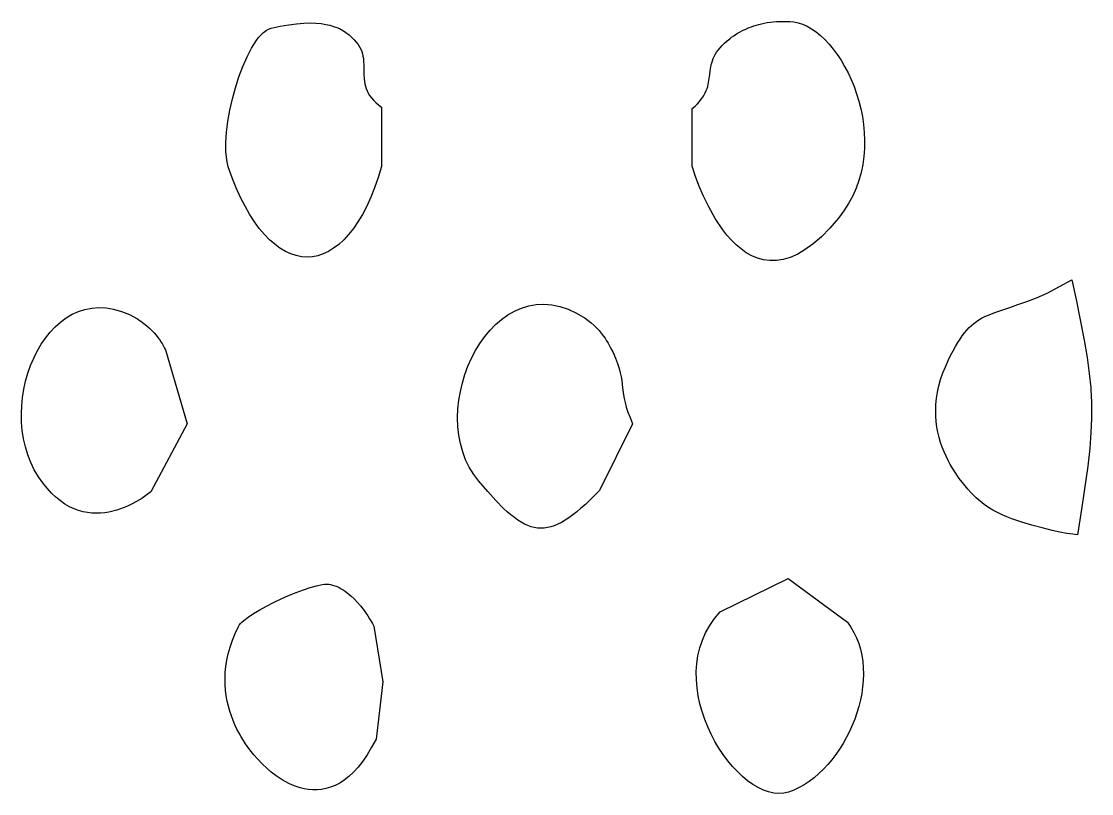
# Model space of a CAD drawing. Header units: millimetres. Extents: x 73 to 173, y -160 to -92.
# Drawn here: x 160.51 to 161.322, y -136.964 to -136.378 of the extents above; entities that cross this region are included whole.
import ezdxf

# ---------------------------------------------------------------- set-up
doc = ezdxf.new("R2010")
doc.units = ezdxf.units.MM
doc.layers.add('F.Silkscreen', color=41, linetype='CONTINUOUS', true_color=0xf2eda1)

msp = doc.modelspace()

# ---------------------------------------------------------------- linework, layer by layer
at = {"layer": 'F.Silkscreen', "linetype": 'CONTINUOUS'}
for p, q in [((160.706582, -136.38193), (160.713022, -136.380772)), ((160.713022, -136.380772), (160.718918, -136.380009)), ((160.718918, -136.380009), (160.724311, -136.379587)), ((160.724311, -136.379587), (160.729197, -136.379462)), ((160.729197, -136.379462), (160.733614, -136.37959)), ((160.733614, -136.37959), (160.737575, -136.37996)), ((160.737575, -136.37996), (160.741113, -136.380505)), ((160.741113, -136.380505), (160.744239, -136.381193)), ((160.744239, -136.381193), (160.746963, -136.381994)), ((161.065654, -136.381674), (161.067514, -136.381092)), ((161.067514, -136.381092), (161.069445, -136.380542)), ((161.069445, -136.380542), (161.071463, -136.380053)), ((161.071463, -136.380053), (161.073552, -136.37959)), ((161.073552, -136.37959), (161.075725, -136.379204)), ((161.075725, -136.379204), (161.07797, -136.378867)), ((161.07797, -136.378867), (161.080296, -136.3786)), ((161.080296, -136.3786), (161.08269, -136.378409)), ((161.08269, -136.378409), (161.085169, -136.378286)), ((161.085169, -136.378286), (161.08772, -136.378248)), ((161.08772, -136.378248), (161.09035, -136.378298)), ((161.09035, -136.378298), (161.093054, -136.378441)), ((161.093054, -136.378441), (161.095844, -136.378685)), ((161.095844, -136.378685), (161.09921, -136.379275)), ((161.09921, -136.379275), (161.102612, -136.380342)), ((161.102612, -136.380342), (161.106032, -136.381854)), ((160.690145, -136.390527), (160.692001, -136.388434)), ((160.692001, -136.388434), (160.693882, -136.386663)), ((160.693882, -136.386663), (160.695779, -136.385229)), ((160.695779, -136.385229), (160.697682, -136.38417)), ((160.697682, -136.38417), (160.699596, -136.3835)), ((160.699596, -136.3835), (160.706582, -136.38193)), ((160.746963, -136.381994), (160.749335, -136.382856)), ((160.749335, -136.382856), (160.751351, -136.383737)), ((160.751351, -136.383737), (160.754403, -136.385415)), ((160.754403, -136.385415), (160.756313, -136.38672)), ((160.756313, -136.38672), (160.758716, -136.388533)), ((160.758716, -136.388533), (160.760815, -136.390351)), ((161.048697, -136.390315), (161.050429, -136.389091)), ((161.050429, -136.389091), (161.052484, -136.387764)), ((161.052484, -136.387764), (161.054855, -136.386382)), ((161.054855, -136.386382), (161.057538, -136.384979)), ((161.057538, -136.384979), (161.059005, -136.384279)), ((161.059005, -136.384279), (161.060552, -136.383596)), ((161.060552, -136.383596), (161.062176, -136.382933)), ((161.062176, -136.382933), (161.063873, -136.382289)), ((161.063873, -136.382289), (161.065654, -136.381674)), ((161.106032, -136.381854), (161.109439, -136.383802)), ((161.109439, -136.383802), (161.11284, -136.386164)), ((161.11284, -136.386164), (161.116183, -136.388915)), ((161.116183, -136.388915), (161.119481, -136.392026)), ((160.684752, -136.398517), (160.688316, -136.392919)), ((160.688316, -136.392919), (160.690145, -136.390527)), ((160.760815, -136.390351), (160.762648, -136.392148)), ((160.762648, -136.392148), (160.764213, -136.393942)), ((160.764213, -136.393942), (160.765537, -136.395729)), ((160.765537, -136.395729), (160.766644, -136.39751)), ((160.766644, -136.39751), (160.767545, -136.399287)), ((161.040002, -136.398252), (161.041597, -136.396504)), ((161.041597, -136.396504), (161.043408, -136.394719)), ((161.043408, -136.394719), (161.045451, -136.392898)), ((161.045451, -136.392898), (161.047291, -136.391375)), ((161.047291, -136.391375), (161.048697, -136.390315)), ((161.119481, -136.392026), (161.122701, -136.395494)), ((161.122701, -136.395494), (161.12583, -136.399276)), ((160.678159, -136.412359), (160.681351, -136.405058)), ((160.681351, -136.405058), (160.684752, -136.398517)), ((160.767545, -136.399287), (160.768274, -136.401055)), ((160.768274, -136.401055), (160.768842, -136.402819)), ((160.768842, -136.402819), (160.769258, -136.404577)), ((160.769258, -136.404577), (160.769562, -136.406336)), ((161.03479, -136.406492), (161.03552, -136.404899)), ((161.03552, -136.404899), (161.036387, -136.403276)), ((161.036387, -136.403276), (161.037418, -136.401633)), ((161.037418, -136.401633), (161.038624, -136.399965)), ((161.038624, -136.399965), (161.040002, -136.398252)), ((161.12583, -136.399276), (161.128846, -136.40337)), ((161.128846, -136.40337), (161.131727, -136.407742)), ((160.675236, -136.420246), (160.678159, -136.412359)), ((160.769562, -136.406336), (160.769767, -136.408087)), ((160.769767, -136.408087), (160.769965, -136.411584)), ((160.769965, -136.411584), (160.76998, -136.41507)), ((161.032499, -136.41566), (161.032967, -136.412656)), ((161.032967, -136.412656), (161.03329, -136.411135)), ((161.03329, -136.411135), (161.033692, -136.409608)), ((161.033692, -136.409608), (161.034178, -136.408056)), ((161.034178, -136.408056), (161.03479, -136.406492)), ((161.131727, -136.407742), (161.134461, -136.412388)), ((161.134461, -136.412388), (161.137029, -136.417266)), ((160.672592, -136.428539), (160.675236, -136.420246)), ((160.76998, -136.41507), (160.769997, -136.418559)), ((160.769997, -136.418559), (160.770178, -136.422044)), ((160.770178, -136.422044), (160.77037, -136.423796)), ((161.031353, -136.424613), (161.031811, -136.421617)), ((161.031811, -136.421617), (161.032157, -136.41864)), ((161.032157, -136.41864), (161.032499, -136.41566)), ((161.137029, -136.417266), (161.139419, -136.422356)), ((160.670292, -136.437065), (160.672592, -136.428539)), ((160.77037, -136.423796), (160.770666, -136.425534)), ((160.770666, -136.425534), (160.77108, -136.427299)), ((160.77108, -136.427299), (160.771633, -136.429051)), ((160.771633, -136.429051), (160.77235, -136.430807)), ((161.029549, -136.430771), (161.030146, -136.429208)), ((161.030146, -136.429208), (161.030633, -136.427662)), ((161.030633, -136.427662), (161.031035, -136.426132)), ((161.031035, -136.426132), (161.031353, -136.424613)), ((161.139419, -136.422356), (161.141585, -136.427654)), ((161.141585, -136.427654), (161.143551, -136.43312)), ((160.668372, -136.445657), (160.670292, -136.437065)), ((160.77235, -136.430807), (160.773235, -136.432569)), ((160.773235, -136.432569), (160.774318, -136.434343)), ((160.774318, -136.434343), (160.775626, -136.436119)), ((160.775626, -136.436119), (160.777168, -136.437898)), ((160.777168, -136.437898), (160.778975, -136.439687)), ((161.024379, -136.438977), (161.02576, -136.437279)), ((161.02576, -136.437279), (161.026947, -136.435611)), ((161.026947, -136.435611), (161.027963, -136.433965)), ((161.027963, -136.433965), (161.028828, -136.432359)), ((161.028828, -136.432359), (161.029549, -136.430771)), ((161.143551, -136.43312), (161.145267, -136.438748)), ((160.666871, -136.454121), (160.668372, -136.445657)), ((160.778975, -136.439687), (160.781046, -136.44148)), ((160.781046, -136.44148), (160.783435, -136.443285)), ((160.783435, -136.443285), (160.783381, -136.488224)), ((161.018866, -136.488077), (161.018966, -136.444312)), ((161.018966, -136.444312), (161.021006, -136.442486)), ((161.021006, -136.442486), (161.022803, -136.440709)), ((161.022803, -136.440709), (161.024379, -136.438977)), ((161.145267, -136.438748), (161.146718, -136.444504)), ((161.146718, -136.444504), (161.147906, -136.450386)), ((160.665833, -136.462297), (160.666871, -136.454121)), ((161.147906, -136.450386), (161.148799, -136.456347)), ((160.665313, -136.469997), (160.665833, -136.462297)), ((161.148799, -136.456347), (161.149372, -136.46239)), ((161.149372, -136.46239), (161.14962, -136.468468)), ((160.665328, -136.477042), (160.665313, -136.469997)), ((161.14962, -136.468468), (161.149511, -136.474583)), ((160.665935, -136.483285), (160.665328, -136.477042)), ((161.149511, -136.474583), (161.149043, -136.480707)), ((160.66647, -136.486035), (160.665935, -136.483285)), ((160.667174, -136.488511), (160.66647, -136.486035)), ((161.148184, -136.486815), (161.14693, -136.492883)), ((161.149043, -136.480707), (161.148184, -136.486815)), ((160.670122, -136.496778), (160.667174, -136.488511)), ((160.783381, -136.488224), (160.780814, -136.496577)), ((161.021495, -136.495966), (161.018866, -136.488077)), ((161.14693, -136.492883), (161.145246, -136.498898)), ((160.673219, -136.504511), (160.670122, -136.496778)), ((160.780814, -136.496577), (160.778067, -136.504395)), ((161.024007, -136.502597), (161.021495, -136.495966)), ((161.027311, -136.510395), (161.024007, -136.502597)), ((161.145246, -136.498898), (161.143125, -136.504827)), ((160.67646, -136.511714), (160.673219, -136.504511)), ((160.778067, -136.504395), (160.775149, -136.511664)), ((161.03142, -136.518916), (161.027311, -136.510395)), ((161.140545, -136.510671), (161.137484, -136.516384)), ((161.143125, -136.504827), (161.140545, -136.510671)), ((160.679843, -136.518391), (160.67646, -136.511714)), ((160.68335, -136.524529), (160.679843, -136.518391)), ((160.772063, -136.518398), (160.768842, -136.524591)), ((160.775149, -136.511664), (160.772063, -136.518398)), ((161.036328, -136.527684), (161.03142, -136.518916)), ((161.137484, -136.516384), (161.133934, -136.521953)), ((160.686971, -136.530146), (160.68335, -136.524529)), ((160.768842, -136.524591), (160.765476, -136.530223)), ((161.129876, -136.527363), (161.123261, -136.535023)), ((161.133934, -136.521953), (161.129876, -136.527363)), ((160.690682, -136.53523), (160.686971, -136.530146)), ((160.694503, -136.539781), (160.690682, -136.53523)), ((160.761986, -136.535331), (160.758387, -136.539892)), ((160.765476, -136.530223), (160.761986, -136.535331)), ((161.042047, -136.536247), (161.036328, -136.527684)), ((161.123261, -136.535023), (161.116849, -136.54154)), ((160.698378, -136.543802), (160.694503, -136.539781)), ((160.702338, -136.547281), (160.698378, -136.543802)), ((160.758387, -136.539892), (160.754685, -136.543924)), ((161.045199, -136.540295), (161.042047, -136.536247)), ((161.04855, -136.544127), (161.045199, -136.540295)), ((161.116849, -136.54154), (161.11065, -136.546956)), ((160.706347, -136.550239), (160.702338, -136.547281)), ((160.710401, -136.552661), (160.706347, -136.550239)), ((160.747003, -136.550342), (160.743066, -136.552751)), ((160.750878, -136.547399), (160.747003, -136.550342)), ((160.754685, -136.543924), (160.750878, -136.547399)), ((161.052116, -136.547666), (161.04855, -136.544127)), ((161.055884, -136.55087), (161.052116, -136.547666)), ((161.059839, -136.553668), (161.055884, -136.55087)), ((161.104653, -136.551337), (161.098861, -136.554731)), ((161.11065, -136.546956), (161.104653, -136.551337)), ((160.714482, -136.554554), (160.710401, -136.552661)), ((160.718591, -136.555894), (160.714482, -136.554554)), ((160.722708, -136.556713), (160.718591, -136.555894)), ((160.726827, -136.556988), (160.722708, -136.556713)), ((160.730927, -136.556742), (160.726827, -136.556988)), ((160.735016, -136.555949), (160.730927, -136.556742)), ((160.739065, -136.55462), (160.735016, -136.555949)), ((160.743066, -136.552751), (160.739065, -136.55462)), ((161.064011, -136.556015), (161.059839, -136.553668)), ((161.06838, -136.557837), (161.064011, -136.556015)), ((161.072951, -136.559093), (161.06838, -136.557837)), ((161.077725, -136.559715), (161.072951, -136.559093)), ((161.082703, -136.559647), (161.077725, -136.559715)), ((161.087886, -136.558836), (161.082703, -136.559647)), ((161.093274, -136.557212), (161.087886, -136.558836)), ((161.098861, -136.554731), (161.093274, -136.557212)), ((161.288047, -136.584326), (161.306756, -136.574354)), ((161.306756, -136.574354), (161.309968, -136.589129)), ((161.279933, -136.587818), (161.288047, -136.584326)), ((161.265856, -136.593088), (161.272564, -136.590686)), ((161.272564, -136.590686), (161.279933, -136.587818)), ((161.309968, -136.589129), (161.316123, -136.62006)), ((160.544177, -136.603109), (160.548708, -136.600421)), ((160.548708, -136.600421), (160.553472, -136.598257)), ((160.553472, -136.598257), (160.558442, -136.596643)), ((160.558442, -136.596643), (160.563619, -136.595635)), ((160.563619, -136.595635), (160.568979, -136.595251)), ((160.568979, -136.595251), (160.574523, -136.595522)), ((160.574523, -136.595522), (160.580236, -136.596492)), ((160.580236, -136.596492), (160.586115, -136.598197)), ((160.586115, -136.598197), (160.592127, -136.600672)), ((160.592127, -136.600672), (160.598284, -136.603946)), ((160.879195, -136.600825), (160.884231, -136.597952)), ((160.884231, -136.597952), (160.889486, -136.595653)), ((160.889486, -136.595653), (160.894948, -136.593995)), ((160.894948, -136.593995), (160.900601, -136.593)), ((160.900601, -136.593), (160.906435, -136.592709)), ((160.906435, -136.592709), (160.912417, -136.593163)), ((160.912417, -136.593163), (160.918547, -136.594406)), ((160.918547, -136.594406), (160.924796, -136.59649)), ((160.924796, -136.59649), (160.931161, -136.599446)), ((160.931161, -136.599446), (160.937614, -136.603315)), ((161.240271, -136.602363), (161.244549, -136.600434)), ((161.244549, -136.600434), (161.249178, -136.598671)), ((161.249178, -136.598671), (161.259777, -136.595124)), ((161.259777, -136.595124), (161.265856, -136.593088)), ((160.535813, -136.609919), (160.539867, -136.606285)), ((160.539867, -136.606285), (160.544177, -136.603109)), ((160.598284, -136.603946), (160.59958, -136.604745)), ((160.59958, -136.604745), (160.600837, -136.605564)), ((160.600837, -136.605564), (160.603208, -136.607269)), ((160.603208, -136.607269), (160.605388, -136.609027)), ((160.865593, -136.612511), (160.869864, -136.608145)), ((160.869864, -136.608145), (160.874407, -136.604236)), ((160.874407, -136.604236), (160.879195, -136.600825)), ((160.937614, -136.603315), (160.94007, -136.605062)), ((160.94007, -136.605062), (160.942354, -136.606917)), ((160.942354, -136.606917), (160.944491, -136.608833)), ((161.228913, -136.610498), (161.230699, -136.608801)), ((161.230699, -136.608801), (161.232523, -136.607269)), ((161.232523, -136.607269), (161.234373, -136.605871)), ((161.234373, -136.605871), (161.236276, -136.604595)), ((161.236276, -136.604595), (161.238239, -136.60344)), ((161.238239, -136.60344), (161.240271, -136.602363)), ((160.528474, -136.61839), (160.532014, -136.613962)), ((160.532014, -136.613962), (160.535813, -136.609919)), ((160.605388, -136.609027), (160.607403, -136.610824)), ((160.607403, -136.610824), (160.609249, -136.612636)), ((160.609249, -136.612636), (160.610917, -136.614449)), ((160.610917, -136.614449), (160.612442, -136.616232)), ((160.612442, -136.616232), (160.613797, -136.61796)), ((160.861612, -136.617296), (160.865593, -136.612511)), ((160.944491, -136.608833), (160.946456, -136.610803)), ((160.946456, -136.610803), (160.948264, -136.612784)), ((160.948264, -136.612784), (160.949929, -136.614777)), ((160.949929, -136.614777), (160.951427, -136.616725)), ((160.951427, -136.616725), (160.95279, -136.618619)), ((161.221939, -136.619174), (161.22368, -136.616688)), ((161.22368, -136.616688), (161.225412, -136.61442)), ((161.225412, -136.61442), (161.227159, -136.612365)), ((161.227159, -136.612365), (161.228913, -136.610498)), ((160.522263, -136.628258), (160.525225, -136.623161)), ((160.525225, -136.623161), (160.528474, -136.61839)), ((160.613797, -136.61796), (160.615002, -136.619618)), ((160.615002, -136.619618), (160.616052, -136.621184)), ((160.616052, -136.621184), (160.616975, -136.622646)), ((160.616975, -136.622646), (160.617754, -136.623954)), ((160.617754, -136.623954), (160.618899, -136.626088)), ((160.854564, -136.627942), (160.857933, -136.622459)), ((160.857933, -136.622459), (160.861612, -136.617296)), ((160.95279, -136.618619), (160.953993, -136.620441)), ((160.953993, -136.620441), (160.955065, -136.622169)), ((160.955065, -136.622169), (160.956797, -136.625211)), ((161.216649, -136.628134), (161.218437, -136.624876)), ((161.218437, -136.624876), (161.220196, -136.621898)), ((161.220196, -136.621898), (161.221939, -136.619174)), ((161.316123, -136.62006), (161.318335, -136.633174)), ((160.519591, -136.633612), (160.522263, -136.628258)), ((160.618899, -136.626088), (160.619557, -136.627414)), ((160.619557, -136.627414), (160.635961, -136.683546)), ((160.851543, -136.633734), (160.854564, -136.627942)), ((160.956797, -136.625211), (160.957976, -136.627542)), ((160.957976, -136.627542), (160.958645, -136.628975)), ((160.958645, -136.628975), (160.960622, -136.633593)), ((161.212985, -136.635518), (161.214842, -136.631676)), ((161.214842, -136.631676), (161.216649, -136.628134)), ((160.51522, -136.645042), (160.517245, -136.639225)), ((160.517245, -136.639225), (160.519591, -136.633612)), ((160.846546, -136.645994), (160.848859, -136.639761)), ((160.848859, -136.639761), (160.851543, -136.633734)), ((160.960622, -136.633593), (160.962187, -136.637733)), ((160.962187, -136.637733), (160.963389, -136.641428)), ((161.208978, -136.64475), (161.211075, -136.639686)), ((161.211075, -136.639686), (161.212985, -136.635518)), ((161.318335, -136.633174), (161.31997, -136.645237)), ((160.513518, -136.65103), (160.51522, -136.645042)), ((160.844617, -136.652406), (160.846546, -136.645994)), ((160.963389, -136.641428), (160.96429, -136.644781)), ((160.96429, -136.644781), (160.964957, -136.647848)), ((160.964957, -136.647848), (160.965436, -136.650698)), ((161.207255, -136.649729), (161.208978, -136.64475)), ((161.31997, -136.645237), (161.321016, -136.655955)), ((160.511176, -136.663386), (160.512164, -136.657158)), ((160.512164, -136.657158), (160.513518, -136.65103)), ((160.843087, -136.658939), (160.844617, -136.652406)), ((160.965436, -136.650698), (160.966116, -136.656051)), ((160.966116, -136.656051), (160.966807, -136.661426)), ((161.204833, -136.659414), (161.205874, -136.654622)), ((161.205874, -136.654622), (161.207255, -136.649729)), ((161.321016, -136.655955), (161.321117, -136.657308)), ((161.321117, -136.657308), (161.321617, -136.666927)), ((160.510546, -136.669678), (160.511176, -136.663386)), ((160.841285, -136.6722), (160.841976, -136.665549)), ((160.841976, -136.665549), (160.843087, -136.658939)), ((160.966807, -136.661426), (160.967306, -136.664308)), ((160.967306, -136.664308), (160.967987, -136.667408)), ((161.20366, -136.668688), (161.204087, -136.664107)), ((161.204087, -136.664107), (161.204833, -136.659414)), ((160.510288, -136.676011), (160.510546, -136.669678)), ((160.841047, -136.678853), (160.841285, -136.6722)), ((160.967987, -136.667408), (160.968916, -136.670779)), ((160.968916, -136.670779), (160.970141, -136.674527)), ((161.203487, -136.673169), (161.20366, -136.668688)), ((161.203581, -136.677526), (161.203487, -136.673169)), ((161.321617, -136.666927), (161.321658, -136.668362)), ((161.321658, -136.668362), (161.321697, -136.677975)), ((160.510436, -136.682341), (160.510288, -136.676011)), ((160.841268, -136.685469), (160.841047, -136.678853)), ((160.970141, -136.674527), (160.971724, -136.678707)), ((160.971724, -136.678707), (160.973738, -136.683397)), ((161.203911, -136.681776), (161.203581, -136.677526)), ((161.204458, -136.685907), (161.203911, -136.681776)), ((161.321672, -136.679327), (161.321232, -136.690083)), ((161.321697, -136.677975), (161.321672, -136.679327)), ((160.510971, -136.688623), (160.510436, -136.682341)), ((160.511913, -136.694843), (160.510971, -136.688623)), ((160.635961, -136.683546), (160.608403, -136.735007)), ((160.841976, -136.691991), (160.841268, -136.685469)), ((160.973738, -136.683397), (160.948576, -136.734131)), ((161.20521, -136.689912), (161.204458, -136.685907)), ((161.206139, -136.693801), (161.20521, -136.689912)), ((160.513291, -136.700949), (160.511913, -136.694843)), ((160.84317, -136.698392), (160.841976, -136.691991)), ((161.207236, -136.697565), (161.206139, -136.693801)), ((161.208471, -136.701173), (161.207236, -136.697565)), ((161.321232, -136.690083), (161.320266, -136.70226)), ((160.515092, -136.706915), (160.513291, -136.700949)), ((160.844881, -136.704636), (160.84317, -136.698392)), ((160.847111, -136.71066), (160.844881, -136.704636)), ((161.209841, -136.704658), (161.208471, -136.701173)), ((161.211313, -136.708004), (161.209841, -136.704658)), ((161.320266, -136.70226), (161.318792, -136.715462)), ((160.517343, -136.712705), (160.515092, -136.706915)), ((160.520043, -136.718287), (160.517343, -136.712705)), ((160.849889, -136.716434), (160.847111, -136.71066)), ((161.212882, -136.711206), (161.211313, -136.708004)), ((161.21451, -136.71426), (161.212882, -136.711206)), ((161.216196, -136.71716), (161.21451, -136.71426)), ((160.523208, -136.723615), (160.520043, -136.718287)), ((160.85323, -136.721918), (160.849889, -136.716434)), ((160.85714, -136.727069), (160.85323, -136.721918)), ((161.217905, -136.719919), (161.216196, -136.71716)), ((161.221368, -136.724939), (161.217905, -136.719919)), ((161.318792, -136.715462), (161.314347, -136.746611)), ((160.526438, -136.728238), (160.523208, -136.723615)), ((160.529733, -136.732367), (160.526438, -136.728238)), ((160.86384, -136.734845), (160.85714, -136.727069)), ((161.224739, -136.729314), (161.221368, -136.724939)), ((161.227861, -136.732996), (161.224739, -136.729314)), ((160.533065, -136.73602), (160.529733, -136.732367)), ((160.536442, -136.739216), (160.533065, -136.73602)), ((160.604606, -136.737883), (160.601481, -136.74)), ((160.608403, -136.735007), (160.604606, -136.737883)), ((160.870073, -136.74167), (160.86384, -136.734845)), ((160.948576, -136.734131), (160.941299, -136.741329)), ((161.230599, -136.735946), (161.227861, -136.732996)), ((161.234298, -136.73963), (161.230599, -136.735946)), ((160.539862, -136.741992), (160.536442, -136.739216)), ((160.543287, -136.744358), (160.539862, -136.741992)), ((160.546723, -136.746338), (160.543287, -136.744358)), ((160.550166, -136.747952), (160.546723, -136.746338)), ((160.590684, -136.745915), (160.588092, -136.747009)), ((160.593142, -136.744742), (160.590684, -136.745915)), ((160.597638, -136.742355), (160.593142, -136.744742)), ((160.601481, -136.74), (160.597638, -136.742355)), ((160.875908, -136.747568), (160.870073, -136.74167)), ((160.937859, -136.74453), (160.934565, -136.747461)), ((160.941299, -136.741329), (160.937859, -136.74453)), ((161.237217, -136.742231), (161.234298, -136.73963)), ((161.240289, -136.74463), (161.237217, -136.742231)), ((161.243498, -136.746835), (161.240289, -136.74463)), ((161.314347, -136.746611), (161.310985, -136.767545)), ((160.553595, -136.749225), (160.550166, -136.747952)), ((160.557015, -136.75018), (160.553595, -136.749225)), ((160.560398, -136.750837), (160.557015, -136.75018)), ((160.563753, -136.751223), (160.560398, -136.750837)), ((160.567058, -136.751343), (160.563753, -136.751223)), ((160.570297, -136.751237), (160.567058, -136.751343)), ((160.573486, -136.750933), (160.570297, -136.751237)), ((160.576598, -136.750432), (160.573486, -136.750933)), ((160.579625, -136.749771), (160.576598, -136.750432)), ((160.582552, -136.748959), (160.579625, -136.749771)), ((160.58538, -136.748037), (160.582552, -136.748959)), ((160.588092, -136.747009), (160.58538, -136.748037)), ((160.878698, -136.750148), (160.875908, -136.747568)), ((160.88142, -136.752496), (160.878698, -136.750148)), ((160.884072, -136.754607), (160.88142, -136.752496)), ((160.886665, -136.756474), (160.884072, -136.754607)), ((160.92534, -136.754709), (160.92246, -136.756594)), ((160.928303, -136.752552), (160.92534, -136.754709)), ((160.93138, -136.750137), (160.928303, -136.752552)), ((160.934565, -136.747461), (160.93138, -136.750137)), ((161.246832, -136.748864), (161.243498, -136.746835)), ((161.250275, -136.750738), (161.246832, -136.748864)), ((161.253829, -136.75247), (161.250275, -136.750738)), ((161.257458, -136.754053), (161.253829, -136.75247)), ((161.261166, -136.755516), (161.257458, -136.754053)), ((160.889221, -136.758097), (160.886665, -136.756474)), ((160.891733, -136.759469), (160.889221, -136.758097)), ((160.894235, -136.760609), (160.891733, -136.759469)), ((160.896707, -136.761496), (160.894235, -136.760609)), ((160.899167, -136.762137), (160.896707, -136.761496)), ((160.901633, -136.762525), (160.899167, -136.762137)), ((160.904102, -136.762676), (160.901633, -136.762525)), ((160.906602, -136.762569), (160.904102, -136.762676)), ((160.909116, -136.762209), (160.906602, -136.762569)), ((160.911682, -136.761588), (160.909116, -136.762209)), ((160.914283, -136.760732), (160.911682, -136.761588)), ((160.916937, -136.759604), (160.914283, -136.760732)), ((160.919671, -136.758233), (160.916937, -136.759604)), ((160.92246, -136.756594), (160.919671, -136.758233)), ((161.264928, -136.756875), (161.261166, -136.755516)), ((161.268738, -136.758128), (161.264928, -136.756875)), ((161.276467, -136.760409), (161.268738, -136.758128)), ((161.284211, -136.76245), (161.276467, -136.760409)), ((161.291899, -136.764362), (161.284211, -136.76245)), ((161.297714, -136.76569), (161.291899, -136.764362)), ((161.302878, -136.766629), (161.297714, -136.76569)), ((161.30747, -136.767248), (161.302878, -136.766629)), ((161.310985, -136.767545), (161.30747, -136.767248)), ((161.040194, -136.826049), (161.0916, -136.800826)), ((161.0916, -136.800826), (161.136539, -136.833981)), ((160.712899, -136.813646), (160.718591, -136.811324)), ((160.718591, -136.811324), (160.724103, -136.809284)), ((160.724103, -136.809284), (160.729309, -136.807581)), ((160.729309, -136.807581), (160.734081, -136.806266)), ((160.734081, -136.806266), (160.738311, -136.805397)), ((160.738311, -136.805397), (160.740174, -136.80515)), ((160.740174, -136.80515), (160.741848, -136.80504)), ((160.741848, -136.80504), (160.743328, -136.805077)), ((160.743328, -136.805077), (160.744578, -136.805268)), ((160.744578, -136.805268), (160.746277, -136.805717)), ((160.746277, -136.805717), (160.747939, -136.806279)), ((160.747939, -136.806279), (160.749571, -136.806949)), ((160.749571, -136.806949), (160.751168, -136.807709)), ((160.751168, -136.807709), (160.752738, -136.808551)), ((160.752738, -136.808551), (160.754264, -136.809486)), ((160.754264, -136.809486), (160.755747, -136.81049)), ((160.755747, -136.81049), (160.757199, -136.81155)), ((160.757199, -136.81155), (160.758609, -136.812681)), ((160.696065, -136.821664), (160.701508, -136.818865)), ((160.701508, -136.818865), (160.707167, -136.816185)), ((160.707167, -136.816185), (160.712899, -136.813646)), ((160.758609, -136.812681), (160.759986, -136.813851)), ((160.759986, -136.813851), (160.762601, -136.816321)), ((160.762601, -136.816321), (160.765037, -136.818892)), ((160.765037, -136.818892), (160.767287, -136.821511)), ((160.682251, -136.830024), (160.686301, -136.827299)), ((160.686301, -136.827299), (160.690957, -136.824484)), ((160.690957, -136.824484), (160.696065, -136.821664)), ((160.767287, -136.821511), (160.769353, -136.82412)), ((160.769353, -136.82412), (160.771216, -136.82666)), ((160.771216, -136.82666), (160.772853, -136.829067)), ((161.035854, -136.831107), (161.040194, -136.826049)), ((160.675499, -136.836112), (160.6764, -136.835011)), ((160.6764, -136.835011), (160.677532, -136.833841)), ((160.677532, -136.833841), (160.678896, -136.832617)), ((160.678896, -136.832617), (160.682251, -136.830024)), ((160.772853, -136.829067), (160.774281, -136.831285)), ((160.774281, -136.831285), (160.776434, -136.834889)), ((160.776434, -136.834889), (160.777583, -136.836999)), ((161.032157, -136.836405), (161.035854, -136.831107)), ((161.136539, -136.833981), (161.139227, -136.837726)), ((160.670238, -136.847675), (160.672358, -136.842465)), ((160.672358, -136.842465), (160.674862, -136.837146)), ((160.674862, -136.837146), (160.675499, -136.836112)), ((160.777583, -136.836999), (160.784259, -136.879165)), ((161.026567, -136.847565), (161.029067, -136.841893)), ((161.029067, -136.841893), (161.032157, -136.836405)), ((161.139227, -136.837726), (161.141541, -136.841651)), ((161.141541, -136.841651), (161.143525, -136.84577)), ((160.668498, -136.852793), (160.670238, -136.847675)), ((161.024635, -136.853373), (161.026567, -136.847565)), ((161.143525, -136.84577), (161.145177, -136.85004)), ((161.145177, -136.85004), (161.146499, -136.854461)), ((160.666042, -136.862709), (160.667101, -136.857813)), ((160.667101, -136.857813), (160.668498, -136.852793)), ((161.022363, -136.865324), (161.023244, -136.859311)), ((161.023244, -136.859311), (161.024635, -136.853373)), ((161.146499, -136.854461), (161.147503, -136.859001)), ((161.147503, -136.859001), (161.148197, -136.86367)), ((160.664836, -136.872176), (160.665296, -136.867504)), ((160.665296, -136.867504), (160.666042, -136.862709)), ((161.021965, -136.871412), (161.022363, -136.865324)), ((161.148197, -136.86367), (161.148601, -136.8684)), ((161.148601, -136.8684), (161.148704, -136.873216)), ((160.664661, -136.876742), (160.664836, -136.872176)), ((161.022021, -136.877527), (161.021965, -136.871412)), ((161.148704, -136.873216), (161.148533, -136.878078)), ((160.66473, -136.881171), (160.664661, -136.876742)), ((160.66504, -136.885475), (160.66473, -136.881171)), ((160.784259, -136.879165), (160.779147, -136.922543)), ((161.022524, -136.883651), (161.022021, -136.877527)), ((161.023435, -136.889738), (161.022524, -136.883651)), ((161.148095, -136.882981), (161.147386, -136.887907)), ((161.148533, -136.878078), (161.148095, -136.882981)), ((160.665565, -136.889656), (160.66504, -136.885475)), ((160.6663, -136.893706), (160.665565, -136.889656)), ((161.02473, -136.895789), (161.023435, -136.889738)), ((161.147386, -136.887907), (161.146429, -136.892837)), ((160.667203, -136.897613), (160.6663, -136.893706)), ((160.668263, -136.901384), (160.667203, -136.897613)), ((161.026375, -136.901757), (161.02473, -136.895789)), ((161.145221, -136.897739), (161.143788, -136.902607)), ((161.146429, -136.892837), (161.145221, -136.897739)), ((160.669469, -136.905016), (160.668263, -136.901384)), ((160.670801, -136.908491), (160.669469, -136.905016)), ((160.672229, -136.911822), (160.670801, -136.908491)), ((161.028361, -136.907618), (161.026375, -136.901757)), ((161.030658, -136.913347), (161.028361, -136.907618)), ((161.142109, -136.90743), (161.13813, -136.916836)), ((161.143788, -136.902607), (161.142109, -136.90743)), ((160.673744, -136.915005), (160.672229, -136.911822)), ((160.675314, -136.918021), (160.673744, -136.915005)), ((161.033236, -136.918906), (161.030658, -136.913347)), ((161.13813, -136.916836), (161.133344, -136.925824)), ((160.67693, -136.920886), (160.675314, -136.918021)), ((160.678577, -136.923587), (160.67693, -136.920886)), ((160.680227, -136.926111), (160.678577, -136.923587)), ((160.779147, -136.922543), (160.775842, -136.928812)), ((161.036063, -136.924282), (161.033236, -136.918906)), ((161.039122, -136.929436), (161.036063, -136.924282)), ((160.683476, -136.930655), (160.680227, -136.926111)), ((160.686515, -136.93448), (160.683476, -136.930655)), ((160.775842, -136.928812), (160.772471, -136.934415)), ((161.042394, -136.934338), (161.039122, -136.929436)), ((161.130681, -136.930111), (161.127839, -136.934237)), ((161.133344, -136.925824), (161.130681, -136.930111)), ((160.689202, -136.93757), (160.686515, -136.93448)), ((160.692877, -136.94143), (160.689202, -136.93757)), ((160.696576, -136.944947), (160.692877, -136.94143)), ((160.769057, -136.939392), (160.76561, -136.943786)), ((160.772471, -136.934415), (160.769057, -136.939392)), ((161.04584, -136.938961), (161.042394, -136.934338)), ((161.049435, -136.94329), (161.04584, -136.938961)), ((161.124836, -136.938185), (161.121662, -136.941942)), ((161.127839, -136.934237), (161.124836, -136.938185)), ((160.699685, -136.947582), (160.696576, -136.944947)), ((160.703529, -136.950501), (160.699685, -136.947582)), ((160.762133, -136.947597), (160.758626, -136.950869)), ((160.76561, -136.943786), (160.762133, -136.947597)), ((161.053157, -136.947279), (161.049435, -136.94329)), ((161.05699, -136.950912), (161.053157, -136.947279)), ((161.114913, -136.948796), (161.111338, -136.951852)), ((161.118357, -136.945482), (161.114913, -136.948796)), ((161.121662, -136.941942), (161.118357, -136.945482)), ((160.708039, -136.953462), (160.703529, -136.950501)), ((160.713135, -136.956227), (160.708039, -136.953462)), ((160.71588, -136.957481), (160.713135, -136.956227)), ((160.718736, -136.958587), (160.71588, -136.957481)), ((160.751625, -136.955914), (160.748122, -136.957755)), ((160.755127, -136.953629), (160.751625, -136.955914)), ((160.758626, -136.950869), (160.755127, -136.953629)), ((161.060894, -136.954161), (161.05699, -136.950912)), ((161.064854, -136.956992), (161.060894, -136.954161)), ((161.068844, -136.959379), (161.064854, -136.956992)), ((161.103841, -136.95716), (161.099928, -136.959363)), ((161.107639, -136.954648), (161.103841, -136.95716)), ((161.111338, -136.951852), (161.107639, -136.954648)), ((160.721701, -136.959527), (160.718736, -136.958587)), ((160.724759, -136.960277), (160.721701, -136.959527)), ((160.727912, -136.960818), (160.724759, -136.960277)), ((160.731146, -136.961105), (160.727912, -136.960818)), ((160.734446, -136.961105), (160.731146, -136.961105)), ((160.737798, -136.960803), (160.734446, -136.961105)), ((160.741206, -136.960154), (160.737798, -136.960803)), ((160.744649, -136.959149), (160.741206, -136.960154)), ((160.748122, -136.957755), (160.744649, -136.959149)), ((161.072824, -136.9613), (161.068844, -136.959379)), ((161.076785, -136.962705), (161.072824, -136.9613)), ((161.080687, -136.963591), (161.076785, -136.962705)), ((161.084519, -136.963923), (161.080687, -136.963591)), ((161.088245, -136.963667), (161.084519, -136.963923)), ((161.09185, -136.962797), (161.088245, -136.963667)), ((161.095938, -136.961255), (161.09185, -136.962797)), ((161.099928, -136.959363), (161.095938, -136.961255))]:
    msp.add_line(p, q, dxfattribs=at)

doc.saveas('drawing.dxf')
